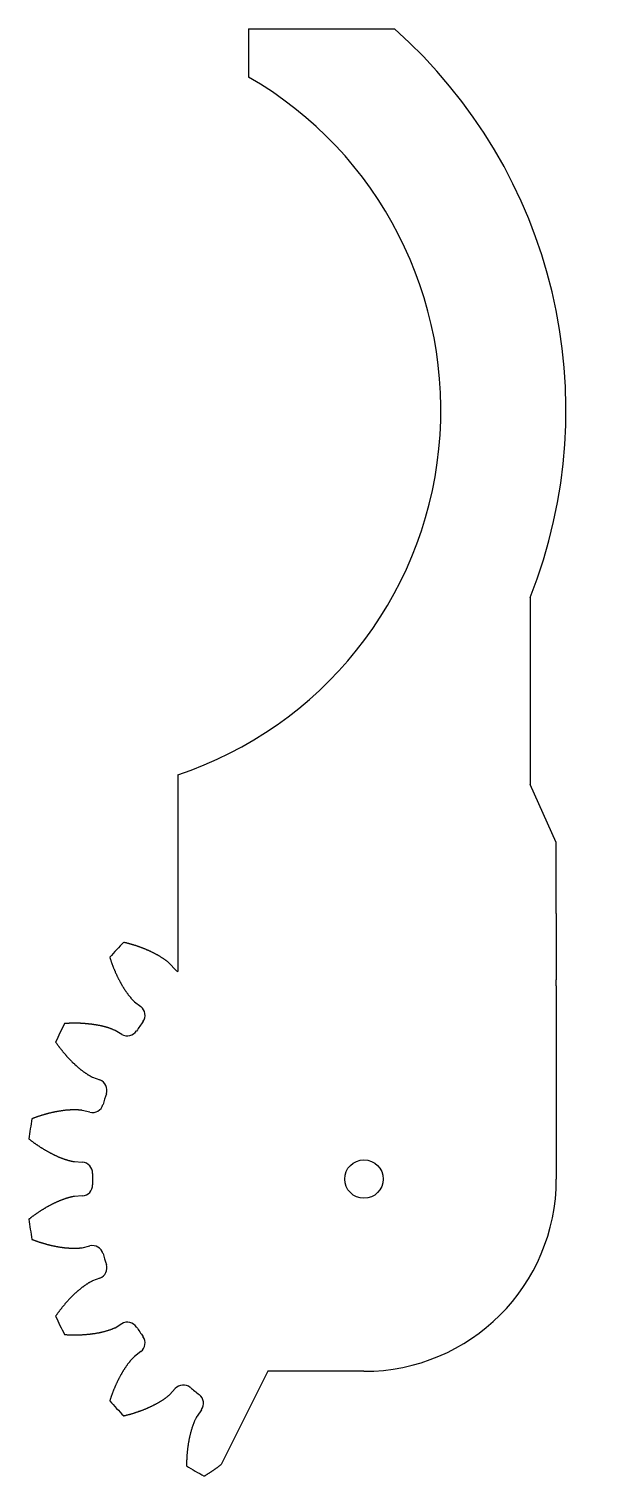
# Model space of a CAD drawing. Extents: x -3 to 57, y -31 to 120.
import ezdxf

# ---------------------------------------------------------------- set-up
doc = ezdxf.new("R2010")
doc.units = 0
doc.layers.get('0').update_dxf_attribs({"linetype": 'continuous'})

# ---------------------------------------------------------------- blocks, each defined once
blk = doc.blocks.new('FUSION001001')
at = {"color": 0}
for p, q in [((20, 119.64), (20, 114.64)), ((20, 119.64), (35.18, 119.64)), ((49.28, 60.5), (49.28, 41.06)), ((12.64, 42.05), (12.64, 21.58)), ((52, 35), (49.28, 41.06)), ((52, 27.62), (52, 35)), ((52, 27.62), (52, 20.74)), ((12.37, 21.8), (11.82, 22.4)), ((52, 20.09), (52, 20.74)), ((52, 20.09), (52, 10)), ((8.15, 18.45), (8.8, 17.95)), ((6.82, 15.04), (6.12, 15.46)), ((3.78, 10.6), (4.54, 10.31)), ((52, 10), (52, 0)), ((3.5, 6.95), (2.71, 7.14)), ((1.91, 1.81), (2.72, 1.76)), ((2.72, -1.76), (1.91, -1.81)), ((2.71, -7.14), (3.5, -6.95)), ((4.54, -10.31), (3.78, -10.6)), ((6.12, -15.46), (6.82, -15.04)), ((8.8, -17.95), (8.15, -18.45)), ((22, -20), (17.15, -29.69)), ((32, -20), (22, -20)), ((11.82, -22.4), (12.37, -21.8)), ((15.12, -23.99), (14.65, -24.65))]:
    blk.add_line(p, q, dxfattribs=at)
for points in [[(11.82, 22.4), (11.79, 22.44), (11.75, 22.47), (11.71, 22.5), (11.68, 22.53), (11.64, 22.57), (11.6, 22.6), (11.56, 22.63), (11.52, 22.66), (11.48, 22.69), (11.44, 22.72), (11.4, 22.75), (11.36, 22.78), (11.32, 22.81), (11.28, 22.84), (11.24, 22.87), (11.2, 22.9), (11.16, 22.92), (11.11, 22.95), (11.07, 22.98), (11.03, 23.01), (10.99, 23.03), (10.95, 23.06), (10.9, 23.09), (10.86, 23.11), (10.82, 23.14), (10.78, 23.17), (10.73, 23.19), (10.69, 23.22), (10.65, 23.24), (10.6, 23.27), (10.56, 23.29), (10.52, 23.32), (10.47, 23.34), (10.43, 23.36), (10.38, 23.39), (10.34, 23.41), (10.3, 23.43), (10.25, 23.46), (10.21, 23.48), (10.16, 23.5), (10.12, 23.53), (10.07, 23.55), (10.03, 23.57), (9.98, 23.59), (9.94, 23.61), (9.89, 23.64), (9.85, 23.66), (9.8, 23.68), (9.76, 23.7), (9.71, 23.72), (9.67, 23.74), (9.62, 23.76), (9.58, 23.78), (9.53, 23.8), (9.48, 23.82), (9.44, 23.84), (9.39, 23.86), (9.35, 23.88), (9.3, 23.9), (9.25, 23.92), (9.21, 23.94), (9.16, 23.96), (9.11, 23.98), (9.07, 23.99), (9.02, 24.01), (8.97, 24.03), (8.93, 24.05), (8.88, 24.07), (8.83, 24.08), (8.79, 24.1), (8.74, 24.12), (8.69, 24.13), (8.65, 24.15), (8.6, 24.17), (8.55, 24.18), (8.5, 24.2), (8.46, 24.22), (8.41, 24.23), (8.36, 24.25), (8.32, 24.26), (8.27, 24.28), (8.22, 24.3), (8.17, 24.31), (8.12, 24.33), (8.08, 24.34), (8.03, 24.35), (7.98, 24.37), (7.93, 24.38), (7.89, 24.4), (7.84, 24.41), (7.79, 24.43), (7.74, 24.44), (7.69, 24.45), (7.65, 24.47), (7.6, 24.48), (7.55, 24.49), (7.5, 24.51), (7.45, 24.52), (7.4, 24.53), (7.36, 24.55), (7.31, 24.56), (7.26, 24.57), (7.21, 24.58), (7.16, 24.59), (7.11, 24.61), (7.06, 24.62), (7.02, 24.63)], [(5.58, 23.06), (5.59, 23.02), (5.61, 22.97), (5.62, 22.92), (5.64, 22.87), (5.65, 22.83), (5.67, 22.78), (5.68, 22.73), (5.7, 22.69), (5.72, 22.64), (5.73, 22.59), (5.75, 22.54), (5.77, 22.5), (5.78, 22.45), (5.8, 22.4), (5.82, 22.36), (5.84, 22.31), (5.85, 22.26), (5.87, 22.21), (5.89, 22.17), (5.91, 22.12), (5.93, 22.07), (5.94, 22.03), (5.96, 21.98), (5.98, 21.94), (6, 21.89), (6.02, 21.84), (6.04, 21.8), (6.06, 21.75), (6.08, 21.7), (6.1, 21.66), (6.12, 21.61), (6.13, 21.57), (6.15, 21.52), (6.18, 21.47), (6.2, 21.43), (6.22, 21.38), (6.24, 21.34), (6.26, 21.29), (6.28, 21.25), (6.3, 21.2), (6.32, 21.16), (6.34, 21.11), (6.36, 21.07), (6.39, 21.02), (6.41, 20.98), (6.43, 20.93), (6.45, 20.89), (6.47, 20.84), (6.5, 20.8), (6.52, 20.75), (6.54, 20.71), (6.57, 20.66), (6.59, 20.62), (6.61, 20.58), (6.64, 20.53), (6.66, 20.49), (6.68, 20.44), (6.71, 20.4), (6.73, 20.36), (6.76, 20.31), (6.78, 20.27), (6.81, 20.23), (6.83, 20.18), (6.86, 20.14), (6.88, 20.1), (6.91, 20.05), (6.94, 20.01), (6.96, 19.97), (6.99, 19.93), (7.01, 19.88), (7.04, 19.84), (7.07, 19.8), (7.09, 19.76), (7.12, 19.72), (7.15, 19.67), (7.18, 19.63), (7.2, 19.59), (7.23, 19.55), (7.26, 19.51), (7.29, 19.47), (7.32, 19.43), (7.35, 19.39), (7.38, 19.35), (7.41, 19.3), (7.44, 19.26), (7.47, 19.22), (7.5, 19.18), (7.53, 19.14), (7.56, 19.11), (7.59, 19.07), (7.62, 19.03), (7.65, 18.99), (7.68, 18.95), (7.71, 18.91), (7.75, 18.87), (7.78, 18.83), (7.81, 18.8), (7.84, 18.76), (7.88, 18.72), (7.91, 18.69), (7.95, 18.65), (7.98, 18.61), (8.02, 18.58), (8.05, 18.54), (8.09, 18.51), (8.12, 18.47), (8.15, 18.45)], [(6.12, 15.46), (6.07, 15.48), (6.03, 15.5), (5.98, 15.52), (5.94, 15.54), (5.89, 15.56), (5.84, 15.58), (5.8, 15.6), (5.75, 15.62), (5.7, 15.63), (5.66, 15.65), (5.61, 15.67), (5.56, 15.69), (5.51, 15.7), (5.47, 15.72), (5.42, 15.73), (5.37, 15.75), (5.32, 15.76), (5.28, 15.78), (5.23, 15.79), (5.18, 15.8), (5.13, 15.82), (5.08, 15.83), (5.04, 15.84), (4.99, 15.86), (4.94, 15.87), (4.89, 15.88), (4.84, 15.89), (4.79, 15.9), (4.74, 15.91), (4.7, 15.93), (4.65, 15.94), (4.6, 15.95), (4.55, 15.96), (4.5, 15.97), (4.45, 15.98), (4.4, 15.99), (4.35, 16), (4.3, 16.01), (4.25, 16.01), (4.21, 16.02), (4.16, 16.03), (4.11, 16.04), (4.06, 16.05), (4.01, 16.06), (3.96, 16.06), (3.91, 16.07), (3.86, 16.08), (3.81, 16.08), (3.76, 16.09), (3.71, 16.1), (3.66, 16.1), (3.61, 16.11), (3.56, 16.12), (3.51, 16.12), (3.46, 16.13), (3.41, 16.13), (3.36, 16.14), (3.31, 16.14), (3.26, 16.15), (3.21, 16.15), (3.16, 16.16), (3.11, 16.16), (3.06, 16.16), (3.01, 16.17), (2.96, 16.17), (2.91, 16.18), (2.86, 16.18), (2.81, 16.18), (2.76, 16.18), (2.72, 16.19), (2.67, 16.19), (2.62, 16.19), (2.57, 16.19), (2.52, 16.2), (2.47, 16.2), (2.42, 16.2), (2.37, 16.2), (2.32, 16.2), (2.27, 16.2), (2.22, 16.2), (2.17, 16.21), (2.12, 16.21), (2.07, 16.21), (2.02, 16.21), (1.97, 16.21), (1.92, 16.21), (1.87, 16.21), (1.82, 16.21), (1.77, 16.21), (1.72, 16.21), (1.67, 16.2), (1.62, 16.2), (1.57, 16.2), (1.52, 16.2), (1.47, 16.2), (1.42, 16.2), (1.37, 16.2), (1.32, 16.19), (1.27, 16.19), (1.22, 16.19), (1.17, 16.19), (1.12, 16.19), (1.07, 16.18), (1.02, 16.18), (0.97, 16.18), (0.92, 16.17), (0.88, 16.17)], [(-0.05, 14.25), (-0.02, 14.21), (0.01, 14.17), (0.04, 14.13), (0.07, 14.09), (0.09, 14.05), (0.12, 14.01), (0.15, 13.97), (0.18, 13.93), (0.21, 13.89), (0.24, 13.84), (0.27, 13.8), (0.3, 13.76), (0.33, 13.72), (0.36, 13.68), (0.39, 13.65), (0.42, 13.61), (0.45, 13.57), (0.48, 13.53), (0.51, 13.49), (0.55, 13.45), (0.58, 13.41), (0.61, 13.37), (0.64, 13.33), (0.67, 13.29), (0.7, 13.25), (0.73, 13.21), (0.77, 13.18), (0.8, 13.14), (0.83, 13.1), (0.86, 13.06), (0.89, 13.02), (0.93, 12.98), (0.96, 12.95), (0.99, 12.91), (1.03, 12.87), (1.06, 12.83), (1.09, 12.8), (1.12, 12.76), (1.16, 12.72), (1.19, 12.68), (1.23, 12.65), (1.26, 12.61), (1.29, 12.57), (1.33, 12.54), (1.36, 12.5), (1.4, 12.46), (1.43, 12.43), (1.47, 12.39), (1.5, 12.36), (1.53, 12.32), (1.57, 12.29), (1.61, 12.25), (1.64, 12.21), (1.68, 12.18), (1.71, 12.14), (1.75, 12.11), (1.78, 12.07), (1.82, 12.04), (1.86, 12.01), (1.89, 11.97), (1.93, 11.94), (1.96, 11.9), (2, 11.87), (2.04, 11.83), (2.08, 11.8), (2.11, 11.77), (2.15, 11.73), (2.19, 11.7), (2.23, 11.67), (2.26, 11.64), (2.3, 11.6), (2.34, 11.57), (2.38, 11.54), (2.42, 11.51), (2.45, 11.48), (2.49, 11.44), (2.53, 11.41), (2.57, 11.38), (2.61, 11.35), (2.65, 11.32), (2.69, 11.29), (2.73, 11.26), (2.77, 11.23), (2.81, 11.2), (2.85, 11.17), (2.89, 11.14), (2.93, 11.11), (2.97, 11.08), (3.01, 11.05), (3.05, 11.02), (3.09, 11), (3.14, 10.97), (3.18, 10.94), (3.22, 10.91), (3.26, 10.89), (3.3, 10.86), (3.35, 10.83), (3.39, 10.81), (3.43, 10.78), (3.47, 10.76), (3.52, 10.73), (3.56, 10.71), (3.61, 10.68), (3.65, 10.66), (3.69, 10.64), (3.74, 10.61), (3.78, 10.6)], [(2.71, 7.14), (2.66, 7.15), (2.61, 7.16), (2.56, 7.16), (2.51, 7.17), (2.46, 7.17), (2.41, 7.18), (2.36, 7.18), (2.31, 7.19), (2.26, 7.19), (2.21, 7.19), (2.16, 7.19), (2.11, 7.2), (2.06, 7.2), (2.01, 7.2), (1.96, 7.2), (1.91, 7.2), (1.86, 7.2), (1.81, 7.2), (1.76, 7.2), (1.71, 7.2), (1.66, 7.2), (1.61, 7.19), (1.56, 7.19), (1.51, 7.19), (1.46, 7.19), (1.41, 7.18), (1.36, 7.18), (1.31, 7.18), (1.26, 7.17), (1.21, 7.17), (1.16, 7.17), (1.11, 7.16), (1.06, 7.16), (1.02, 7.15), (0.97, 7.15), (0.92, 7.14), (0.87, 7.14), (0.82, 7.13), (0.77, 7.12), (0.72, 7.12), (0.67, 7.11), (0.62, 7.11), (0.57, 7.1), (0.52, 7.09), (0.47, 7.08), (0.42, 7.08), (0.37, 7.07), (0.32, 7.06), (0.27, 7.05), (0.22, 7.04), (0.17, 7.04), (0.12, 7.03), (0.08, 7.02), (0.03, 7.01), (-0.02, 7), (-0.07, 6.99), (-0.12, 6.98), (-0.17, 6.97), (-0.22, 6.96), (-0.27, 6.95), (-0.32, 6.94), (-0.37, 6.93), (-0.41, 6.92), (-0.46, 6.91), (-0.51, 6.89), (-0.56, 6.88), (-0.61, 6.87), (-0.66, 6.86), (-0.71, 6.85), (-0.76, 6.84), (-0.8, 6.82), (-0.85, 6.81), (-0.9, 6.8), (-0.95, 6.79), (-1, 6.77), (-1.05, 6.76), (-1.09, 6.75), (-1.14, 6.73), (-1.19, 6.72), (-1.24, 6.71), (-1.29, 6.69), (-1.33, 6.68), (-1.38, 6.66), (-1.43, 6.65), (-1.48, 6.63), (-1.53, 6.62), (-1.57, 6.6), (-1.62, 6.59), (-1.67, 6.57), (-1.72, 6.56), (-1.76, 6.54), (-1.81, 6.53), (-1.86, 6.51), (-1.91, 6.5), (-1.95, 6.48), (-2, 6.46), (-2.05, 6.45), (-2.09, 6.43), (-2.14, 6.41), (-2.19, 6.4), (-2.24, 6.38), (-2.28, 6.36), (-2.33, 6.35), (-2.38, 6.33), (-2.42, 6.31), (-2.47, 6.29), (-2.51, 6.28)], [(2.71, 7.14), (2.66, 7.15), (2.61, 7.16), (2.56, 7.16), (2.51, 7.17), (2.46, 7.17), (2.41, 7.18), (2.36, 7.18), (2.31, 7.19), (2.26, 7.19), (2.21, 7.19), (2.16, 7.19), (2.11, 7.2), (2.06, 7.2), (2.01, 7.2), (1.96, 7.2), (1.91, 7.2), (1.86, 7.2), (1.81, 7.2), (1.76, 7.2), (1.71, 7.2), (1.66, 7.2), (1.61, 7.19), (1.56, 7.19), (1.51, 7.19), (1.46, 7.19), (1.41, 7.18), (1.36, 7.18), (1.31, 7.18), (1.26, 7.17), (1.21, 7.17), (1.16, 7.17), (1.11, 7.16), (1.06, 7.16), (1.02, 7.15), (0.97, 7.15), (0.92, 7.14), (0.87, 7.14), (0.82, 7.13), (0.77, 7.12), (0.72, 7.12), (0.67, 7.11), (0.62, 7.11), (0.57, 7.1), (0.52, 7.09), (0.47, 7.08), (0.42, 7.08), (0.37, 7.07), (0.32, 7.06), (0.27, 7.05), (0.22, 7.04), (0.17, 7.04), (0.12, 7.03), (0.08, 7.02), (0.03, 7.01), (-0.02, 7), (-0.07, 6.99), (-0.12, 6.98), (-0.17, 6.97), (-0.22, 6.96), (-0.27, 6.95), (-0.32, 6.94), (-0.37, 6.93), (-0.41, 6.92), (-0.46, 6.91), (-0.51, 6.89), (-0.56, 6.88), (-0.61, 6.87), (-0.66, 6.86), (-0.71, 6.85), (-0.76, 6.84), (-0.8, 6.82), (-0.85, 6.81), (-0.9, 6.8), (-0.95, 6.79), (-1, 6.77), (-1.05, 6.76), (-1.09, 6.75), (-1.14, 6.73), (-1.19, 6.72), (-1.24, 6.71), (-1.29, 6.69), (-1.33, 6.68), (-1.38, 6.66), (-1.43, 6.65), (-1.48, 6.63), (-1.53, 6.62), (-1.57, 6.6), (-1.62, 6.59), (-1.67, 6.57), (-1.72, 6.56), (-1.76, 6.54), (-1.81, 6.53), (-1.86, 6.51), (-1.91, 6.5), (-1.95, 6.48), (-2, 6.46), (-2.05, 6.45), (-2.09, 6.43), (-2.14, 6.41), (-2.19, 6.4), (-2.24, 6.38), (-2.28, 6.36), (-2.33, 6.35), (-2.38, 6.33), (-2.42, 6.31), (-2.47, 6.29), (-2.51, 6.28)], [(-2.83, 4.17), (-2.79, 4.14), (-2.75, 4.11), (-2.71, 4.08), (-2.67, 4.05), (-2.63, 4.02), (-2.59, 3.99), (-2.55, 3.96), (-2.51, 3.93), (-2.47, 3.9), (-2.43, 3.87), (-2.39, 3.84), (-2.35, 3.81), (-2.31, 3.78), (-2.27, 3.75), (-2.23, 3.72), (-2.18, 3.69), (-2.14, 3.66), (-2.1, 3.64), (-2.06, 3.61), (-2.02, 3.58), (-1.98, 3.55), (-1.94, 3.52), (-1.9, 3.49), (-1.85, 3.47), (-1.81, 3.44), (-1.77, 3.41), (-1.73, 3.38), (-1.69, 3.36), (-1.65, 3.33), (-1.6, 3.3), (-1.56, 3.28), (-1.52, 3.25), (-1.48, 3.22), (-1.43, 3.2), (-1.39, 3.17), (-1.35, 3.14), (-1.31, 3.12), (-1.26, 3.09), (-1.22, 3.07), (-1.18, 3.04), (-1.14, 3.01), (-1.09, 2.99), (-1.05, 2.96), (-1.01, 2.94), (-0.96, 2.92), (-0.92, 2.89), (-0.87, 2.87), (-0.83, 2.84), (-0.79, 2.82), (-0.74, 2.79), (-0.7, 2.77), (-0.66, 2.75), (-0.61, 2.72), (-0.57, 2.7), (-0.52, 2.68), (-0.48, 2.65), (-0.43, 2.63), (-0.39, 2.61), (-0.34, 2.59), (-0.3, 2.56), (-0.25, 2.54), (-0.21, 2.52), (-0.16, 2.5), (-0.12, 2.48), (-0.07, 2.46), (-0.03, 2.44), (0.02, 2.41), (0.06, 2.39), (0.11, 2.37), (0.15, 2.35), (0.2, 2.33), (0.25, 2.31), (0.29, 2.29), (0.34, 2.28), (0.38, 2.26), (0.43, 2.24), (0.48, 2.22), (0.52, 2.2), (0.57, 2.18), (0.62, 2.16), (0.66, 2.15), (0.71, 2.13), (0.76, 2.11), (0.81, 2.1), (0.85, 2.08), (0.9, 2.06), (0.95, 2.05), (0.99, 2.03), (1.04, 2.02), (1.09, 2), (1.14, 1.99), (1.19, 1.97), (1.23, 1.96), (1.28, 1.94), (1.33, 1.93), (1.38, 1.92), (1.43, 1.9), (1.47, 1.89), (1.52, 1.88), (1.57, 1.87), (1.62, 1.86), (1.67, 1.85), (1.72, 1.84), (1.77, 1.83), (1.82, 1.82), (1.87, 1.81), (1.91, 1.81)], [(-2.83, 4.17), (-2.79, 4.14), (-2.75, 4.11), (-2.71, 4.08), (-2.67, 4.05), (-2.63, 4.02), (-2.59, 3.99), (-2.55, 3.96), (-2.51, 3.93), (-2.47, 3.9), (-2.43, 3.87), (-2.39, 3.84), (-2.35, 3.81), (-2.31, 3.78), (-2.27, 3.75), (-2.23, 3.72), (-2.18, 3.69), (-2.14, 3.66), (-2.1, 3.64), (-2.06, 3.61), (-2.02, 3.58), (-1.98, 3.55), (-1.94, 3.52), (-1.9, 3.49), (-1.85, 3.47), (-1.81, 3.44), (-1.77, 3.41), (-1.73, 3.38), (-1.69, 3.36), (-1.65, 3.33), (-1.6, 3.3), (-1.56, 3.28), (-1.52, 3.25), (-1.48, 3.22), (-1.43, 3.2), (-1.39, 3.17), (-1.35, 3.14), (-1.31, 3.12), (-1.26, 3.09), (-1.22, 3.07), (-1.18, 3.04), (-1.14, 3.01), (-1.09, 2.99), (-1.05, 2.96), (-1.01, 2.94), (-0.96, 2.92), (-0.92, 2.89), (-0.87, 2.87), (-0.83, 2.84), (-0.79, 2.82), (-0.74, 2.79), (-0.7, 2.77), (-0.66, 2.75), (-0.61, 2.72), (-0.57, 2.7), (-0.52, 2.68), (-0.48, 2.65), (-0.43, 2.63), (-0.39, 2.61), (-0.34, 2.59), (-0.3, 2.56), (-0.25, 2.54), (-0.21, 2.52), (-0.16, 2.5), (-0.12, 2.48), (-0.07, 2.46), (-0.03, 2.44), (0.02, 2.41), (0.06, 2.39), (0.11, 2.37), (0.15, 2.35), (0.2, 2.33), (0.25, 2.31), (0.29, 2.29), (0.34, 2.28), (0.38, 2.26), (0.43, 2.24), (0.48, 2.22), (0.52, 2.2), (0.57, 2.18), (0.62, 2.16), (0.66, 2.15), (0.71, 2.13), (0.76, 2.11), (0.81, 2.1), (0.85, 2.08), (0.9, 2.06), (0.95, 2.05), (0.99, 2.03), (1.04, 2.02), (1.09, 2), (1.14, 1.99), (1.19, 1.97), (1.23, 1.96), (1.28, 1.94), (1.33, 1.93), (1.38, 1.92), (1.43, 1.9), (1.47, 1.89), (1.52, 1.88), (1.57, 1.87), (1.62, 1.86), (1.67, 1.85), (1.72, 1.84), (1.77, 1.83), (1.82, 1.82), (1.87, 1.81), (1.91, 1.81)], [(1.91, -1.81), (1.86, -1.81), (1.81, -1.82), (1.76, -1.83), (1.71, -1.84), (1.66, -1.85), (1.61, -1.86), (1.56, -1.87), (1.51, -1.88), (1.47, -1.9), (1.42, -1.91), (1.37, -1.92), (1.32, -1.93), (1.27, -1.95), (1.22, -1.96), (1.18, -1.97), (1.13, -1.99), (1.08, -2), (1.03, -2.02), (0.99, -2.03), (0.94, -2.05), (0.89, -2.07), (0.84, -2.08), (0.8, -2.1), (0.75, -2.12), (0.7, -2.13), (0.66, -2.15), (0.61, -2.17), (0.56, -2.19), (0.52, -2.2), (0.47, -2.22), (0.42, -2.24), (0.38, -2.26), (0.33, -2.28), (0.28, -2.3), (0.24, -2.32), (0.19, -2.34), (0.15, -2.36), (0.1, -2.38), (0.05, -2.4), (0.01, -2.42), (-0.04, -2.44), (-0.08, -2.46), (-0.13, -2.48), (-0.17, -2.5), (-0.22, -2.52), (-0.26, -2.55), (-0.31, -2.57), (-0.35, -2.59), (-0.4, -2.61), (-0.44, -2.64), (-0.49, -2.66), (-0.53, -2.68), (-0.58, -2.7), (-0.62, -2.73), (-0.66, -2.75), (-0.71, -2.77), (-0.75, -2.8), (-0.8, -2.82), (-0.84, -2.85), (-0.88, -2.87), (-0.93, -2.9), (-0.97, -2.92), (-1.01, -2.94), (-1.06, -2.97), (-1.1, -2.99), (-1.14, -3.02), (-1.19, -3.05), (-1.23, -3.07), (-1.27, -3.1), (-1.32, -3.12), (-1.36, -3.15), (-1.4, -3.17), (-1.44, -3.2), (-1.49, -3.23), (-1.53, -3.25), (-1.57, -3.28), (-1.61, -3.31), (-1.65, -3.33), (-1.7, -3.36), (-1.74, -3.39), (-1.78, -3.42), (-1.82, -3.44), (-1.86, -3.47), (-1.9, -3.5), (-1.95, -3.53), (-1.99, -3.56), (-2.03, -3.58), (-2.07, -3.61), (-2.11, -3.64), (-2.15, -3.67), (-2.19, -3.7), (-2.23, -3.73), (-2.27, -3.76), (-2.31, -3.79), (-2.35, -3.82), (-2.4, -3.85), (-2.44, -3.87), (-2.48, -3.9), (-2.52, -3.93), (-2.56, -3.96), (-2.6, -3.99), (-2.64, -4.02), (-2.68, -4.05), (-2.71, -4.09), (-2.75, -4.12), (-2.79, -4.15), (-2.83, -4.17)], [(-2.51, -6.28), (-2.46, -6.3), (-2.41, -6.31), (-2.37, -6.33), (-2.32, -6.35), (-2.27, -6.37), (-2.23, -6.38), (-2.18, -6.4), (-2.13, -6.42), (-2.09, -6.43), (-2.04, -6.45), (-1.99, -6.47), (-1.94, -6.48), (-1.9, -6.5), (-1.85, -6.52), (-1.8, -6.53), (-1.75, -6.55), (-1.71, -6.56), (-1.66, -6.58), (-1.61, -6.59), (-1.56, -6.61), (-1.52, -6.62), (-1.47, -6.64), (-1.42, -6.65), (-1.37, -6.67), (-1.32, -6.68), (-1.28, -6.69), (-1.23, -6.71), (-1.18, -6.72), (-1.13, -6.74), (-1.08, -6.75), (-1.04, -6.76), (-0.99, -6.78), (-0.94, -6.79), (-0.89, -6.8), (-0.84, -6.81), (-0.79, -6.83), (-0.75, -6.84), (-0.7, -6.85), (-0.65, -6.86), (-0.6, -6.87), (-0.55, -6.89), (-0.5, -6.9), (-0.45, -6.91), (-0.41, -6.92), (-0.36, -6.93), (-0.31, -6.94), (-0.26, -6.95), (-0.21, -6.96), (-0.16, -6.97), (-0.11, -6.98), (-0.06, -6.99), (-0.01, -7), (0.04, -7.01), (0.08, -7.02), (0.13, -7.03), (0.18, -7.04), (0.23, -7.05), (0.28, -7.05), (0.33, -7.06), (0.38, -7.07), (0.43, -7.08), (0.48, -7.09), (0.53, -7.09), (0.58, -7.1), (0.63, -7.11), (0.68, -7.11), (0.73, -7.12), (0.78, -7.13), (0.83, -7.13), (0.88, -7.14), (0.93, -7.14), (0.97, -7.15), (1.02, -7.15), (1.07, -7.16), (1.12, -7.16), (1.17, -7.17), (1.22, -7.17), (1.27, -7.17), (1.32, -7.18), (1.37, -7.18), (1.42, -7.18), (1.47, -7.19), (1.52, -7.19), (1.57, -7.19), (1.62, -7.19), (1.67, -7.2), (1.72, -7.2), (1.77, -7.2), (1.82, -7.2), (1.87, -7.2), (1.92, -7.2), (1.97, -7.2), (2.02, -7.2), (2.07, -7.2), (2.12, -7.2), (2.17, -7.19), (2.22, -7.19), (2.27, -7.19), (2.32, -7.19), (2.37, -7.18), (2.42, -7.18), (2.47, -7.17), (2.52, -7.17), (2.57, -7.16), (2.62, -7.16), (2.67, -7.15), (2.71, -7.14)], [(3.78, -10.6), (3.73, -10.62), (3.69, -10.64), (3.64, -10.66), (3.6, -10.69), (3.55, -10.71), (3.51, -10.74), (3.47, -10.76), (3.42, -10.79), (3.38, -10.81), (3.34, -10.84), (3.3, -10.86), (3.25, -10.89), (3.21, -10.92), (3.17, -10.94), (3.13, -10.97), (3.09, -11), (3.04, -11.03), (3, -11.06), (2.96, -11.09), (2.92, -11.11), (2.88, -11.14), (2.84, -11.17), (2.8, -11.2), (2.76, -11.23), (2.72, -11.26), (2.68, -11.29), (2.64, -11.32), (2.6, -11.36), (2.56, -11.39), (2.52, -11.42), (2.49, -11.45), (2.45, -11.48), (2.41, -11.51), (2.37, -11.54), (2.33, -11.58), (2.29, -11.61), (2.26, -11.64), (2.22, -11.67), (2.18, -11.71), (2.14, -11.74), (2.11, -11.77), (2.07, -11.81), (2.03, -11.84), (1.99, -11.88), (1.96, -11.91), (1.92, -11.94), (1.88, -11.98), (1.85, -12.01), (1.81, -12.05), (1.78, -12.08), (1.74, -12.12), (1.7, -12.15), (1.67, -12.19), (1.63, -12.22), (1.6, -12.26), (1.56, -12.29), (1.53, -12.33), (1.49, -12.36), (1.46, -12.4), (1.42, -12.44), (1.39, -12.47), (1.36, -12.51), (1.32, -12.54), (1.29, -12.58), (1.25, -12.62), (1.22, -12.65), (1.19, -12.69), (1.15, -12.73), (1.12, -12.77), (1.09, -12.8), (1.05, -12.84), (1.02, -12.88), (0.99, -12.92), (0.95, -12.95), (0.92, -12.99), (0.89, -13.03), (0.86, -13.07), (0.82, -13.11), (0.79, -13.14), (0.76, -13.18), (0.73, -13.22), (0.7, -13.26), (0.66, -13.3), (0.63, -13.34), (0.6, -13.38), (0.57, -13.42), (0.54, -13.46), (0.51, -13.49), (0.48, -13.53), (0.45, -13.57), (0.42, -13.61), (0.39, -13.65), (0.36, -13.69), (0.33, -13.73), (0.3, -13.77), (0.27, -13.81), (0.24, -13.85), (0.21, -13.89), (0.18, -13.93), (0.15, -13.97), (0.12, -14.01), (0.09, -14.05), (0.06, -14.1), (0.03, -14.14), (0, -14.18), (-0.03, -14.22), (-0.05, -14.25)], [(0.88, -16.17), (0.93, -16.17), (0.98, -16.18), (1.03, -16.18), (1.08, -16.18), (1.13, -16.19), (1.18, -16.19), (1.23, -16.19), (1.28, -16.19), (1.32, -16.2), (1.37, -16.2), (1.42, -16.2), (1.47, -16.2), (1.52, -16.2), (1.57, -16.2), (1.62, -16.2), (1.67, -16.21), (1.72, -16.21), (1.77, -16.21), (1.82, -16.21), (1.87, -16.21), (1.92, -16.21), (1.97, -16.21), (2.02, -16.21), (2.07, -16.21), (2.12, -16.21), (2.17, -16.21), (2.22, -16.2), (2.27, -16.2), (2.32, -16.2), (2.37, -16.2), (2.42, -16.2), (2.47, -16.2), (2.52, -16.2), (2.57, -16.19), (2.62, -16.19), (2.67, -16.19), (2.72, -16.19), (2.77, -16.18), (2.82, -16.18), (2.87, -16.18), (2.92, -16.17), (2.97, -16.17), (3.02, -16.17), (3.07, -16.16), (3.12, -16.16), (3.17, -16.16), (3.22, -16.15), (3.27, -16.15), (3.32, -16.14), (3.37, -16.14), (3.42, -16.13), (3.47, -16.13), (3.52, -16.12), (3.57, -16.11), (3.62, -16.11), (3.67, -16.1), (3.72, -16.1), (3.77, -16.09), (3.82, -16.08), (3.87, -16.08), (3.92, -16.07), (3.97, -16.06), (4.02, -16.05), (4.07, -16.05), (4.12, -16.04), (4.17, -16.03), (4.21, -16.02), (4.26, -16.01), (4.31, -16), (4.36, -15.99), (4.41, -15.98), (4.46, -15.98), (4.51, -15.97), (4.56, -15.96), (4.61, -15.95), (4.66, -15.93), (4.7, -15.92), (4.75, -15.91), (4.8, -15.9), (4.85, -15.89), (4.9, -15.88), (4.95, -15.87), (5, -15.85), (5.04, -15.84), (5.09, -15.83), (5.14, -15.81), (5.19, -15.8), (5.24, -15.79), (5.29, -15.77), (5.33, -15.76), (5.38, -15.74), (5.43, -15.73), (5.48, -15.71), (5.52, -15.7), (5.57, -15.68), (5.62, -15.67), (5.67, -15.65), (5.71, -15.63), (5.76, -15.61), (5.81, -15.6), (5.85, -15.58), (5.9, -15.56), (5.94, -15.54), (5.99, -15.52), (6.04, -15.5), (6.08, -15.48), (6.12, -15.46)], [(8.15, -18.45), (8.12, -18.48), (8.08, -18.51), (8.04, -18.55), (8.01, -18.58), (7.97, -18.62), (7.94, -18.66), (7.91, -18.69), (7.87, -18.73), (7.84, -18.77), (7.81, -18.8), (7.77, -18.84), (7.74, -18.88), (7.71, -18.92), (7.68, -18.96), (7.64, -19), (7.61, -19.03), (7.58, -19.07), (7.55, -19.11), (7.52, -19.15), (7.49, -19.19), (7.46, -19.23), (7.43, -19.27), (7.4, -19.31), (7.37, -19.35), (7.34, -19.39), (7.31, -19.43), (7.28, -19.47), (7.26, -19.52), (7.23, -19.56), (7.2, -19.6), (7.17, -19.64), (7.14, -19.68), (7.12, -19.72), (7.09, -19.77), (7.06, -19.81), (7.04, -19.85), (7.01, -19.89), (6.98, -19.93), (6.96, -19.98), (6.93, -20.02), (6.9, -20.06), (6.88, -20.11), (6.85, -20.15), (6.83, -20.19), (6.8, -20.23), (6.78, -20.28), (6.75, -20.32), (6.73, -20.37), (6.7, -20.41), (6.68, -20.45), (6.66, -20.5), (6.63, -20.54), (6.61, -20.58), (6.59, -20.63), (6.56, -20.67), (6.54, -20.72), (6.52, -20.76), (6.49, -20.81), (6.47, -20.85), (6.45, -20.9), (6.43, -20.94), (6.4, -20.99), (6.38, -21.03), (6.36, -21.08), (6.34, -21.12), (6.32, -21.17), (6.3, -21.21), (6.27, -21.26), (6.25, -21.3), (6.23, -21.35), (6.21, -21.39), (6.19, -21.44), (6.17, -21.48), (6.15, -21.53), (6.13, -21.58), (6.11, -21.62), (6.09, -21.67), (6.07, -21.71), (6.05, -21.76), (6.03, -21.81), (6.01, -21.85), (6, -21.9), (5.98, -21.94), (5.96, -21.99), (5.94, -22.04), (5.92, -22.08), (5.9, -22.13), (5.89, -22.18), (5.87, -22.22), (5.85, -22.27), (5.83, -22.32), (5.82, -22.36), (5.8, -22.41), (5.78, -22.46), (5.76, -22.51), (5.75, -22.55), (5.73, -22.6), (5.71, -22.65), (5.7, -22.69), (5.68, -22.74), (5.67, -22.79), (5.65, -22.84), (5.63, -22.88), (5.62, -22.93), (5.6, -22.98), (5.59, -23.03), (5.58, -23.06)], [(7.02, -24.63), (7.07, -24.62), (7.12, -24.6), (7.17, -24.59), (7.22, -24.58), (7.27, -24.57), (7.32, -24.56), (7.36, -24.54), (7.41, -24.53), (7.46, -24.52), (7.51, -24.5), (7.56, -24.49), (7.61, -24.48), (7.65, -24.46), (7.7, -24.45), (7.75, -24.44), (7.8, -24.42), (7.85, -24.41), (7.89, -24.4), (7.94, -24.38), (7.99, -24.37), (8.04, -24.35), (8.09, -24.34), (8.13, -24.32), (8.18, -24.31), (8.23, -24.29), (8.28, -24.28), (8.32, -24.26), (8.37, -24.25), (8.42, -24.23), (8.47, -24.21), (8.51, -24.2), (8.56, -24.18), (8.61, -24.16), (8.66, -24.15), (8.7, -24.13), (8.75, -24.11), (8.8, -24.1), (8.84, -24.08), (8.89, -24.06), (8.94, -24.04), (8.98, -24.03), (9.03, -24.01), (9.08, -23.99), (9.12, -23.97), (9.17, -23.95), (9.22, -23.93), (9.26, -23.92), (9.31, -23.9), (9.35, -23.88), (9.4, -23.86), (9.45, -23.84), (9.49, -23.82), (9.54, -23.8), (9.58, -23.78), (9.63, -23.76), (9.68, -23.74), (9.72, -23.72), (9.77, -23.7), (9.81, -23.67), (9.86, -23.65), (9.9, -23.63), (9.95, -23.61), (9.99, -23.59), (10.04, -23.57), (10.08, -23.54), (10.13, -23.52), (10.17, -23.5), (10.22, -23.48), (10.26, -23.45), (10.3, -23.43), (10.35, -23.41), (10.39, -23.38), (10.44, -23.36), (10.48, -23.34), (10.52, -23.31), (10.57, -23.29), (10.61, -23.26), (10.65, -23.24), (10.7, -23.21), (10.74, -23.19), (10.78, -23.16), (10.83, -23.13), (10.87, -23.11), (10.91, -23.08), (10.95, -23.06), (11, -23.03), (11.04, -23), (11.08, -22.97), (11.12, -22.95), (11.16, -22.92), (11.2, -22.89), (11.25, -22.86), (11.29, -22.83), (11.33, -22.8), (11.37, -22.78), (11.41, -22.75), (11.45, -22.72), (11.49, -22.69), (11.53, -22.65), (11.57, -22.62), (11.61, -22.59), (11.64, -22.56), (11.68, -22.53), (11.72, -22.5), (11.76, -22.46), (11.79, -22.43), (11.82, -22.4)], [(14.65, -24.65), (14.62, -24.7), (14.6, -24.74), (14.58, -24.79), (14.55, -24.83), (14.53, -24.87), (14.51, -24.92), (14.49, -24.96), (14.46, -25.01), (14.44, -25.05), (14.42, -25.1), (14.4, -25.15), (14.38, -25.19), (14.36, -25.24), (14.34, -25.28), (14.33, -25.33), (14.31, -25.38), (14.29, -25.42), (14.27, -25.47), (14.25, -25.52), (14.24, -25.56), (14.22, -25.61), (14.2, -25.66), (14.19, -25.7), (14.17, -25.75), (14.15, -25.8), (14.14, -25.85), (14.12, -25.89), (14.11, -25.94), (14.09, -25.99), (14.08, -26.04), (14.06, -26.09), (14.05, -26.13), (14.04, -26.18), (14.02, -26.23), (14.01, -26.28), (14, -26.33), (13.98, -26.37), (13.97, -26.42), (13.96, -26.47), (13.94, -26.52), (13.93, -26.57), (13.92, -26.62), (13.91, -26.67), (13.9, -26.71), (13.89, -26.76), (13.88, -26.81), (13.86, -26.86), (13.85, -26.91), (13.84, -26.96), (13.83, -27.01), (13.82, -27.06), (13.81, -27.11), (13.8, -27.15), (13.79, -27.2), (13.79, -27.25), (13.78, -27.3), (13.77, -27.35), (13.76, -27.4), (13.75, -27.45), (13.74, -27.5), (13.73, -27.55), (13.73, -27.6), (13.72, -27.65), (13.71, -27.7), (13.7, -27.75), (13.7, -27.8), (13.69, -27.84), (13.68, -27.89), (13.68, -27.94), (13.67, -27.99), (13.66, -28.04), (13.66, -28.09), (13.65, -28.14), (13.65, -28.19), (13.64, -28.24), (13.63, -28.29), (13.63, -28.34), (13.62, -28.39), (13.62, -28.44), (13.61, -28.49), (13.61, -28.54), (13.61, -28.59), (13.6, -28.64), (13.6, -28.69), (13.59, -28.74), (13.59, -28.79), (13.59, -28.84), (13.58, -28.89), (13.58, -28.94), (13.58, -28.99), (13.57, -29.04), (13.57, -29.09), (13.57, -29.14), (13.57, -29.19), (13.56, -29.24), (13.56, -29.29), (13.56, -29.34), (13.56, -29.39), (13.56, -29.44), (13.55, -29.49), (13.55, -29.54), (13.55, -29.59), (13.55, -29.64), (13.55, -29.69), (13.55, -29.74), (13.55, -29.79), (13.55, -29.83)], [(15.39, -30.89), (15.44, -30.87), (15.48, -30.84), (15.52, -30.82), (15.57, -30.79), (15.61, -30.77), (15.65, -30.74), (15.69, -30.71), (15.74, -30.69), (15.78, -30.66), (15.82, -30.63), (15.86, -30.61), (15.91, -30.58), (15.95, -30.55), (15.99, -30.53), (16.03, -30.5), (16.07, -30.47), (16.11, -30.44), (16.16, -30.42), (16.2, -30.39), (16.24, -30.36), (16.28, -30.33), (16.32, -30.3), (16.36, -30.28), (16.4, -30.25), (16.45, -30.22), (16.49, -30.19), (16.53, -30.16), (16.57, -30.13), (16.61, -30.1), (16.65, -30.07), (16.69, -30.05), (16.73, -30.02), (16.77, -29.99), (16.81, -29.96), (16.85, -29.93), (16.89, -29.9), (16.93, -29.87), (16.97, -29.84), (17.01, -29.8), (17.05, -29.77), (17.09, -29.74), (17.13, -29.71), (17.15, -29.69)]]:
    blk.add_lwpolyline(points, dxfattribs=at)
blk.add_circle((32, 0), 2, dxfattribs=at)
for centre, radius, start, end in [((0, 80), 53, -21.5831, 48.4126), ((0, 80), 40, -71.5734, 60), ((32, 0), 35.08, 135.4019, 138.8838), ((13.22, 22.56), 1.14, -137.9968, -120.2888), ((8.1, 17.04), 1.14, -35.4428, 52.2825), ((32, 0), 35.08, 152.5448, 156.0266), ((7.4, 16.03), 1.14, -120.854, -33.1286), ((32, 0), 28.21, 144.5137, 146.9149), ((4.14, 9.24), 1.14, -18.3, 69.4254), ((3.77, 8.06), 1.14, -103.7111, -15.9857), ((32, 0), 28.21, 161.6566, 164.0577), ((32, 0), 35.08, 169.6877, 173.1695), ((2.65, 0.61), 1.14, -1.1571, 86.5683), ((32, 0), 28.21, 178.7994, -178.7994), ((2.65, -0.61), 1.14, -86.5683, 1.1571), ((32, 0), 20, -90, 0), ((32, 0), 35.08, -173.1695, -169.6877), ((3.77, -8.06), 1.14, 15.9857, 103.7111), ((4.14, -9.24), 1.14, -69.4254, 18.3), ((32, 0), 28.21, -164.0577, -161.6566), ((32, 0), 35.08, -156.0266, -152.5448), ((7.4, -16.03), 1.14, 33.1286, 120.854), ((32, 0), 28.21, -146.9149, -144.5137), ((8.1, -17.04), 1.14, -52.2825, 35.4428), ((13.22, -22.56), 1.14, 50.2715, 137.9968), ((32, 0), 28.21, -129.772, -127.3708), ((14.18, -23.33), 1.14, -35.1397, 52.5857), ((32, 0), 35.08, -138.8838, -135.4019), ((32, 0), 35.08, -121.7409, -118.2591)]:
    blk.add_arc(centre, radius, start, end, dxfattribs=at)

msp = doc.modelspace()

# ---------------------------------------------------------------- block references
msp.add_blockref('FUSION001001', (0, 0))

doc.saveas('drawing.dxf')
